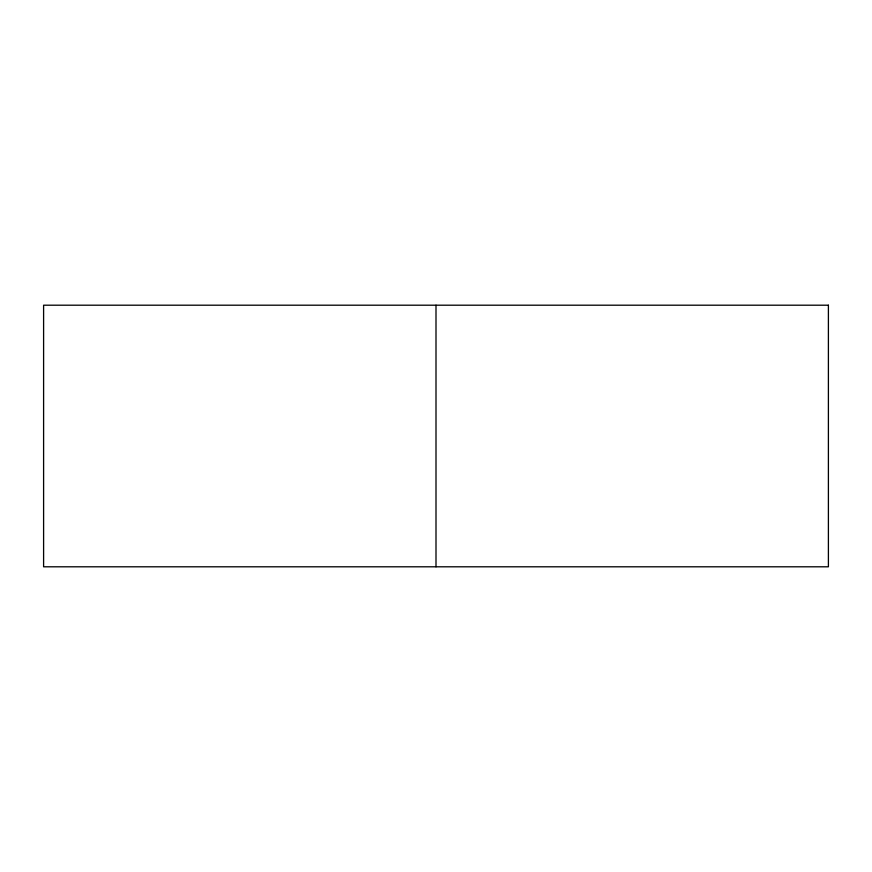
<?xml version="1.0" encoding="UTF-8"?>
<svg xmlns="http://www.w3.org/2000/svg" width="872" height="872" viewBox="0 0 872 872"><rect width="100%" height="100%" fill="white"/><g stroke="black" fill="none" stroke-linecap="round" stroke-linejoin="round"><path stroke-width="1.31" d="M436 305.2L436 566.8M828.4 305.2L43.6 305.2L43.6 566.8L828.4 566.8L828.4 305.2"/></g></svg>
